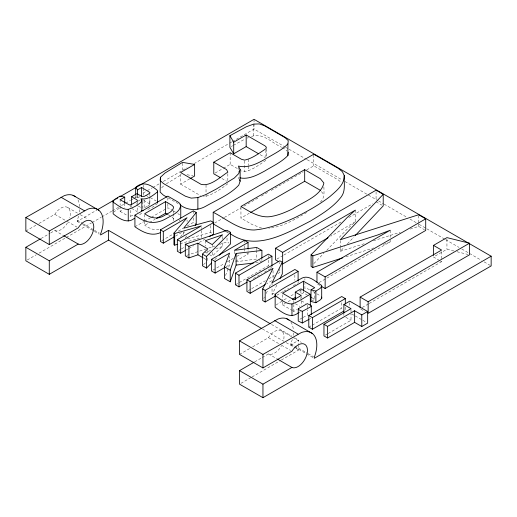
<?xml version="1.0" encoding="UTF-8"?>
<svg xmlns="http://www.w3.org/2000/svg" width="517" height="517" viewBox="0 0 517 517"><rect width="100%" height="100%" fill="white"/><g stroke="black" fill="none" stroke-linecap="round" stroke-linejoin="round"><path stroke-width="0.39" stroke-dasharray="2.58 1.94" d="M323.881 186.889C324.069 192.343 324.773 198.754 319.881 202.515M147.772 206.115L149.84 204.622L149.911 198.664M225.522 275.555L229.613 264.717L229.613 256.193M173.273 220.636L173.673 219.57L173.673 214.148M276.879 285.048L272.032 294.438L272.032 288.24M263.748 298.432L264.433 297.023M266.158 293.494L267.877 289.972M269.254 287.148L271.315 282.915M179.257 221.095L180.155 219.803M185.151 237.975L187.16 235.461M180.562 236.734L184.634 231.816M141.606 213.114L138.472 215.899M340.302 248.263L340.302 251.359L344.71 246.699M347.456 243.791L354.061 236.799M113.52 212.157L120.125 207.692M157.601 203.355L153.219 206.755L146.007 210.348M313.871 263.573L323.888 253.214M326.673 250.338L347.275 229.057L355.321 221.774L355.321 210.154M214.872 259.663L216.545 257.983M276.039 305.049L283.329 300.254M203.498 264.698L206.71 261.55M209.482 254.642L212.203 256.212L222.265 246.544L222.265 242.673M227.835 183.729C220.63 189.183 212.513 195.155 203.485 196.783M161.634 187.794L163.902 185.687M309.696 318.983L310.756 318.233M265.893 160.354C259.237 164.736 252.587 169.977 244.67 171.728L241.568 170.953M166.364 183.787L181.848 174.391M271.774 280.692L266.598 283.814M306.71 212.513C294.974 219.454 282.637 226.873 268.801 228.249M272.032 294.438L274.495 292.939M355.321 221.774L330.854 236.153M25.85 231.041L36.196 225.069M38.956 223.473L54.815 214.316A13.229 7.639 -60 0 1 66.396 206.929A13.229 7.639 -60 0 1 69.672 217.883M41.024 238.511L49.987 233.335M50.679 232.941L54.815 230.55A13.229 7.639 -60 0 0 67.746 222.439M78.571 216.125A26.483 15.29 -60 0 1 77.188 220.339L77.188 221.418L96.763 210.122M27.246 259.993L36.319 254.758M39.111 253.143L65.627 237.833M66.325 237.432L91.451 222.924M92.149 222.523L101.216 217.289M101.914 216.882L111.685 211.24M112.383 210.839L118.664 207.214M121.456 205.604L124.946 203.588M125.644 203.187L130.53 200.363M131.228 199.963L133.321 198.754M134.019 198.347L138.207 195.93M143.093 193.112L146.576 191.096M147.274 190.695L152.16 187.871M152.858 187.471L159.837 183.445M163.327 181.428L187.057 167.728M194.03 163.702L228.928 143.558M229.626 143.151L231.719 141.942M232.417 141.542L254.047 129.05L284.822 146.815M231.28 146.531L232.663 145.736M233.361 145.335L244.993 139.073M120.125 205.953L120.125 211.375L122.749 209.857M138.213 201.068L140.256 199.892M180.588 174.061L180.588 184.13L189.28 179.115M147.216 206.438L142.834 208.312L142.834 199.019M215.143 173.027L222.653 168.691M223.331 168.296L230.155 164.361L238.208 169.014M134.924 226.769L143.842 221.625M144.527 221.224L150.706 217.663M151.391 217.269L167.851 207.763L172.51 210.458M144.728 221.412L144.728 225.283L148.902 222.872M149.594 222.472L155.158 219.26M161.763 240.676L173.421 233.949M178.223 231.177L183.024 228.404M187.135 226.026L193.313 222.465L196.227 224.152M175.522 236.107L181.622 232.579M214.6 223.085L223.68 217.844M224.378 217.437L241.142 207.763M243.934 206.147L258.603 197.681M261.395 196.072L267.677 192.44M271.173 190.424L303.298 171.877M306.788 169.86L313.774 165.828L338.221 179.942L341.181 182.327M178.688 250.467L180.724 249.297M181.402 248.903L184.117 247.339M240.948 207.233L240.948 218.077L249.259 213.275M186.159 250.015L188.22 248.826M188.905 248.431L193.707 245.659M199.194 242.492L206.05 238.531M212.862 270.184L224.52 263.45M227.267 261.867L233.438 258.306M236.87 256.322L240.987 253.95M226.168 266.707L229.613 264.717M235.707 261.195L248.057 254.067L248.057 249.42M276.905 259.056L283.193 255.424M283.891 255.023L341.155 221.961M348.839 217.521L372.583 203.814M235.384 284.77L268.31 265.764L270.113 266.804M253.401 278.54L261.634 273.79M264.374 272.207L271.923 267.851L270.714 267.153M248.283 290.632L251.029 289.048M251.714 288.654L265.434 280.737M268.859 278.753L274.346 275.587M277.778 273.609L279.833 272.42L281.067 273.131M276.841 295.239L283.012 291.678M283.697 291.284L288.499 288.512M293.301 285.739L297.417 283.361M284.02 299.854L287.491 297.85M290.961 295.847L293.74 294.244M319.067 282.586L390.154 241.885L390.154 239.558M282.566 301.766L282.566 304.862L285.345 303.259M288.131 301.65L291.607 299.647M301.346 294.024L303.427 292.816L308.074 295.504M292.525 310.614L293.85 311.383L297.185 309.457M311.635 301.114L314.717 299.337L314.717 292.363M298.968 312.494L300.306 311.719M299.866 319.273L302.451 317.781M303.098 317.406L307.266 315.26L307.266 309.838M239.52 354.404L249.866 348.432M252.626 346.836L268.491 337.679A13.229 7.639 -60 0 1 280.072 330.292A13.229 7.639 -60 0 1 283.342 341.246M308.791 327.151L311.531 325.568M312.223 325.174L341.711 308.145L342.92 308.836M453.939 250.978L446.94 249.239L433.492 257.001L439.566 260.51M254.694 361.874L261.589 357.893M262.281 357.493L268.491 353.912A13.229 7.639 -60 0 0 281.422 345.802M292.247 339.488A26.483 15.29 -60 0 1 290.858 343.702L290.858 344.781L298.8 340.199L298.8 344.697M362.21 307.505L368.479 303.886M369.177 303.485L441.589 261.68L441.589 260.129M240.916 383.356L251.378 377.32M252.076 376.912L280.666 360.407M281.364 360.006L298.8 349.938L298.8 345.446M325.348 335.106L327.429 333.904M328.121 333.504L351.011 320.288L351.011 314.09M132.934 215.376L129.444 216.571M299.253 291.136L301.275 290.089M137.722 197.811L140.43 196.421M383.414 244.425L390.154 241.885M247.087 138.097L248.548 137.574M251.469 136.52C262.714 132.171 272.175 143.17 281.629 147.267M210.535 250.538L205.404 252.283L208.803 254.248M215.667 248.793L222.265 246.544M196.964 239.016L201.313 237.549L201.313 227.48M186.824 255.353L205.785 249.02M208.816 248.005L214.885 245.976M219.434 244.457L227.015 241.924L229.115 243.132M345.905 256.826L373.578 247.921M340.302 251.359L364.11 243.766M373.326 240.825L400.21 232.256M410.194 229.07L418.641 226.375L424.425 229.716M180.052 243.669L196.195 239.229M187.503 238.815L210.703 232.508L211.86 233.173M158.952 229.264C153.827 230.886 148.928 227.887 144.728 225.283M235.933 261.776L256.665 259.036L256.665 250.519M255.644 262.791L258.771 262.429M187.064 174.759L193.112 175.774M457.047 251.747L467.943 254.448M261.596 228.029L252.361 224.669L240.948 218.077M309.541 289.565L307.266 288.719L304.907 288.732L304.907 283.31M145.665 195.336L149.652 197.255M285.52 147.222L288.318 148.838M289.022 149.239L306.503 159.333M307.201 159.74L342.176 179.929M344.975 181.545L377.843 200.525M378.547 200.926L383.44 203.756M384.137 204.157L406.524 217.082M410.02 219.098L418.408 223.945M419.113 224.346L426.105 228.385M426.803 228.792L444.988 239.287M445.686 239.694L458.98 247.365M461.771 248.981L481.359 260.284M484.158 261.899L491.15 265.938M282.314 147.668L285.054 149.245L287.193 151.255M376.072 201.798L381.921 205.171M260.083 154.635L264.956 157.446M440.238 260.898L441.589 261.68M221.877 178.488L226.595 181.208M180.588 184.13L200.383 195.555M168.18 197.895L178.539 203.872M226.368 231.487L228.443 232.689M317.651 284.188L319.693 285.371M360.795 309.101L364.808 311.415M150.298 197.63L156.115 200.99M173.176 210.839L176.51 212.765M246.842 253.369L248.057 254.067M259.282 260.549L261.899 262.061M312.888 291.504L316.236 293.436M316.908 293.824L320.256 295.756M351.812 313.974L354.572 315.564M355.257 315.965L362.146 319.939M362.837 320.34L366.275 322.324M143.713 200.312L149.911 204.086M168.154 214.717L170.08 215.828M312.061 297.798L314.717 299.337M345.821 317.296L351.011 320.288M138.304 206.031L141.639 207.957M301.579 300.888L305.618 303.214M131.615 208.357L136.85 211.375L137.483 212.332L137.483 204.59M295.291 303.738L299.879 306.387M203.84 258.235L207.776 260.503L207.776 256.632M282.566 304.862L291.859 310.232M120.125 211.375L127.098 215.402M271.522 324.45L291.801 336.16M294.6 337.775L298.8 340.199M67.746 207.498L77.395 213.062M80.148 214.658L87.728 219.034M281.422 330.861L291.756 336.826M292.448 337.226L301.405 342.396M77.188 220.339L82.701 223.518M83.392 223.919L93.726 229.884M94.417 230.285L99.238 233.07M290.858 343.702L307.402 353.247M308.087 353.647L313.599 356.827M77.188 221.418L79.948 223.014M82.701 224.604L93.726 230.97M94.417 231.364L99.238 234.149M290.858 344.781L306.019 353.538M306.71 353.932L313.599 357.913M262.429 328.941L283.413 341.058M286.211 342.674L295.304 347.922M296.002 348.322L298.8 349.938M54.815 214.316L66.531 221.082M67.223 221.476L76.865 227.047M268.491 337.679L278.825 343.65M281.584 345.24L290.541 350.41M54.815 230.55L63.087 235.325M268.491 353.912L276.757 358.688M177.842 213.534L179.599 214.859M171.999 216.94L173.596 218.601L173.673 219.57M321.367 191.568L323.881 194.631M239.461 179.78L238.434 177.693L238.434 176.142M446.94 239.171L446.94 249.239M441.589 251.611L441.589 259.353M418.641 215.531L418.641 223.273M418.641 224.048L418.641 226.375M390.154 230.265L390.154 238.783M376.072 191.729L376.072 200.247M351.011 309.444L351.011 313.315M349.751 302.71L349.751 306.587M345.324 307.13L345.324 310.226M343.876 313.845L343.876 315.396M341.711 302.723L341.711 308.145M340.302 240.515L340.302 247.488M313.774 154.984L313.774 165.828M307.266 305.192L307.266 309.063M304.907 278.663L304.907 280.214M303.427 291.271L303.427 292.816M301.191 296.299L301.191 297.85M301.191 300.946L301.191 305.592M300.907 290.425L300.907 294.302M300.907 297.398L300.907 298.949M298.102 281.416L298.102 282.967M294.852 274.895L294.852 280.317M293.85 300.539L293.85 303.634M293.85 304.41L293.85 311.383M282.566 294.793L282.566 300.991M279.833 262.352L279.833 263.896M279.833 268.543L279.833 272.42M273.047 270.624L273.047 278.366M272.032 282.818L272.032 285.145M268.31 255.695L268.31 265.764M266.365 148.786L266.365 157.304M265.893 150.285L265.893 158.028M261.899 258.965L261.899 260.516M256.665 247.423L256.665 249.743M254.047 119.311L254.047 123.059M254.047 123.809L254.047 129.05M253.66 124.119L253.66 135.738M248.393 159.223L248.393 165.414M248.393 166.19L248.393 170.836M244.67 160.884L244.67 171.728M244.412 240.347L244.412 242.673M244.412 245.769L244.412 248.095M244.412 248.871L244.412 251.191M238.434 166.849L238.434 172.271M234.337 251.146L234.337 255.017M230.155 152.741L230.155 164.361M227.835 173.66L227.835 180.627M227.015 230.304L227.015 234.182M227.015 238.053L227.015 241.924M222.265 236.476L222.265 239.578M212.203 244.593L212.203 248.464M212.203 252.335L212.203 256.212M210.703 225.535L210.703 232.508M207.776 250.435L207.776 253.537M206.031 184.95L206.031 193.468M206.031 194.243L206.031 196.57M205.404 240.663L205.404 246.086M193.313 210.846L193.313 213.941M193.313 217.819L193.313 222.465M187.076 220.035L187.076 221.58M183.638 232.12L183.638 234.44M182.527 163.152L182.527 170.125M173.673 211.052L173.673 213.379M167.851 197.694L167.851 203.116M167.851 203.892L167.851 207.763M149.84 193.009L149.84 196.105M149.84 196.88L149.84 204.622M144.728 214.439L144.728 220.636M144.14 200.325L144.14 208.073M143.61 185.209L143.61 187.535M143.61 188.304L143.61 195.277M137.535 195.264L137.535 198.36M137.483 200.712L137.483 203.814M136.973 195.193L136.973 198.289M136.973 202.935L136.973 204.486M135.68 195.891L135.68 197.442M131.615 205.255L131.615 206.806M130.362 204.932L130.362 207.252M130.362 210.354L130.362 216.545M124.72 203.297L124.72 207.944M120.125 199.168L120.125 205.178M77.964 199.93A26.483 15.29 -60 0 1 79.663 206.587M79.663 209.605A26.483 15.29 -60 0 1 79.424 211.989M290.884 322.052A26.483 15.29 -60 0 1 293.339 329.949M293.333 332.967A26.483 15.29 -60 0 1 293.094 335.352"/><path stroke-width="0.78" d="M295.291 299.866L295.291 292.118L301.191 295.524L293.85 299.763L282.566 293.242L303.427 281.203L314.717 287.717L311.014 289.85L311.014 301.469L315.874 302.729L320.075 300.06L321.703 298.393L321.697 285.423C315.9 282.108 309.231 274.527 301.954 278.12C293.01 283.374 283.038 287.458 275.173 294.283L275.141 295.646C280.279 298.813 285.565 304.119 291.969 303.977C298.613 301.922 304.196 297.482 310.323 294.315L310.323 305.159M298.277 308.778L298.225 309.431L302.296 311.376L309.696 307.363L311.286 306.238L311.337 305.586L307.266 303.641L298.277 308.778L298.225 321.051L302.296 322.996L309.05 319.351M213.204 212.274L313.774 154.208L338.221 168.329L342.364 171.657L344.257 175.58C344.509 184.873 336.063 191.09 329.801 196.66C319.099 204.855 307.279 211.388 295.278 217.463C282.172 223.415 268.549 228.837 254.067 230.007C238.524 230.039 226.356 218.962 213.204 212.274L213.204 222.342M189.946 178.727L194.625 176.032L194.625 164.412L182.527 162.377L165.033 173.014L160.496 177.228L160.134 180.478L163.353 183.49L185.441 196.24L191.238 198.127L197.875 197.572L205.637 194.683L216.28 189.067L234.33 178.01L238.776 173.531L240.14 169.55L238.434 166.073C247.85 168.322 256.917 163.811 264.898 159.301C272.743 154.473 281.435 150.615 287.904 143.888L288.266 140.637L285.054 137.625L264.504 125.767L259.288 123.912L253.66 124.119L246.363 126.743L229.897 135.713L229.897 147.332L233.703 153.808L246.176 146.608L258.694 153.833M239.901 177.854C248.839 179.703 257.311 175.05 264.898 170.92C272.743 166.093 281.435 162.228 287.904 155.507L288.266 152.256M135.68 195.116L135.68 187.367C143.067 180.711 150.899 184.769 157.511 190.553L157.601 191.742C153.084 195.471 147.235 200.169 140.96 198.741L141.832 200.066L141.606 201.494C138.136 205.352 133.063 207.621 128.248 209.385C122.49 209.76 117.766 205.023 113.158 202.205L113.061 201.016L114.438 199.575L120.125 196.072L124.72 197.106L124.72 203.297M134.924 215.156L167.851 196.143L177.842 201.914L179.599 203.239L180.575 204.726C180.769 212.481 170.978 215.615 165.498 218.988C154.505 225.005 144.534 222.698 134.924 215.156L134.924 226.769C142.311 231.971 151.429 236.805 160.464 232.598M240.14 169.55L240.14 181.17L238.776 185.151C229.722 194.825 216.966 199.833 205.637 206.302C197.436 210.93 187.348 210.678 179.922 204.674M224.785 267.502L215.13 273.079L211.492 270.973L211.492 259.36L215.13 261.46L229.613 253.097L224.43 266.83L224.43 278.443L230.239 281.797L230.239 270.184L236.101 253.453L261.899 250.441L261.899 258.19M230.239 281.797L236.101 265.072L236.101 253.453M265.227 284.608L250.163 293.301L246.913 291.426L246.913 279.807L279.833 260.801L282.301 262.222L272.032 282.818L294.852 269.473L298.102 271.347L298.102 280.641M279.93 278.747L282.301 273.842L282.301 262.222M275.471 296.034L265.182 301.973L262.714 300.551L262.714 288.932L273.047 268.297L250.163 281.687L246.913 279.807M174.164 236.889L163.307 243.158L160.386 241.471L160.386 229.852L193.313 210.846L196.227 212.532L183.638 228.243L210.703 220.888L213.592 222.556L213.592 234.175L209.482 236.553M195.219 225.406L196.227 224.152L196.227 212.532M177.745 244.302L174.668 245.148L173.945 244.728L173.945 233.109L187.076 217.709L163.307 231.538L160.386 229.852M278.753 261.738L275.509 259.857L275.509 248.244L376.072 190.178L383.22 194.302L340.302 239.746L418.641 214.755L425.711 218.84L425.711 230.453L325.141 288.518L321.057 286.159M355.16 235.636L383.22 205.921L383.22 194.302M342.829 257.815L312.85 267.47L311.085 266.449L311.085 254.829L347.275 217.437L355.321 210.154L282.65 252.367L275.509 248.244M321.703 286.773L320.075 288.441L315.874 291.11L311.014 289.85M185.306 244.237L188.918 246.325L197.933 243.203L207.776 248.884L202.431 254.125L202.431 265.744L206.496 268.09L206.496 256.471L230.511 232.32L227.015 230.304L185.306 244.237L185.306 255.857L188.918 257.944L197.933 254.823L203.181 257.854M206.496 268.09L211.524 263.037M219.337 255.172L230.511 243.94L230.511 232.32M261.731 328.541L108.557 240.101L49.277 274.327L25.85 260.801L25.85 247.275L49.277 260.801L78.248 244.076A13.229 7.639 -60 0 0 91.179 235.965A13.229 7.639 -60 0 0 91.179 221.024A13.229 7.639 -60 0 0 78.248 227.842L49.277 244.567L25.85 231.041L25.85 217.515L64.244 195.678A26.483 15.29 -60 0 1 75.34 196.68M25.85 217.515L49.277 231.041L87.677 209.204A26.483 15.29 -60 0 1 100.615 233.865L100.615 234.944L108.557 230.362L270.12 323.642M25.85 247.275L40.332 238.912M97.461 209.715L114.238 200.027M115.634 199.226L117.734 198.011M119.828 196.803L254.047 119.311L491.15 256.199L491.15 265.938L262.953 397.689L239.52 384.163L239.52 370.637L254.009 362.275M124.72 197.106L120.125 199.756L129.444 204.952L131.46 204.532L136.876 201.378L137.483 200.712L136.85 199.762L131.615 196.738L131.615 204.48M137.535 194.489L137.535 189.842L141.619 187.484L149.911 192.466L149.84 193.009L147.772 194.495L144.14 196.454L141.639 196.337L136.973 193.642L131.615 196.738M194.625 164.412L180.588 172.51L201.061 184.33C210.413 186.753 220.429 176.846 227.835 172.109L226.595 169.595L213.78 162.196L213.78 173.815L220.526 177.706M233.703 153.808L233.703 142.188L246.176 134.989L264.956 145.833L266.365 147.235L265.893 148.734C259.237 153.116 252.587 158.357 244.67 160.115L241.568 159.333L230.155 152.741L213.78 162.196M165.589 201.617L144.728 213.663C150.208 218.122 157.801 219.615 163.992 215.731C167.346 213.476 173.415 211.737 173.596 206.981L171.999 205.32L165.589 201.617L165.589 213.237L156.548 218.458M185.474 250.409L180.672 253.181L177.331 251.256L177.331 239.636L201.313 225.929L174.668 233.529L173.945 233.109M304.681 169.666L240.948 206.457C250.176 212.009 260.484 218.639 271.774 216.384C279.18 215.02 286.121 212.041 292.848 208.758C302.936 201.979 320.986 196.279 323.881 183.018L320.366 178.72L304.681 169.666L304.681 181.286L250.648 212.481M177.331 239.636L180.672 241.562L213.592 222.556M211.492 259.36L244.412 240.347L248.057 242.454L248.057 248.645M248.057 242.454L234.337 250.37L256.665 247.423L261.899 250.441M247.229 282.108L238.996 286.857L235.384 284.77L235.384 273.15L268.31 254.144L271.923 256.232L271.923 266.3M235.384 273.15L238.996 275.238L271.923 256.232M328.056 237.768L282.65 263.987L282.65 252.367M262.714 288.932L265.182 290.354L298.102 271.347M316.966 282.25L316.966 272.181L390.154 230.265L377.423 235.067L312.85 255.85L311.085 254.829M295.291 292.118L300.907 288.88L310.323 294.315M316.966 272.181L325.141 276.899L425.711 218.84M292.305 299.24L295.782 297.236M239.52 370.637L262.953 384.163L291.918 367.438A13.229 7.639 -60 0 0 304.849 359.328A13.229 7.639 -60 0 0 304.849 344.387A13.229 7.639 -60 0 0 291.918 351.205L262.953 367.93L239.52 354.404L239.52 340.877L277.92 319.041A26.483 15.29 -60 0 1 289.009 320.042M343.954 311.021L312.404 329.239L308.791 327.151L308.791 315.532L341.711 296.525L345.324 298.613L345.324 304.028M433.492 255.45L433.492 245.381L446.94 237.62L469.494 243.216L469.494 254.836L368.149 313.347L368.149 301.728L469.494 243.216M308.791 315.532L312.404 317.619L345.324 298.613M343.876 304.552L349.751 301.165L367.658 311.505L367.658 323.119L361.784 326.511L354.623 322.375L327.571 337.995L323.959 335.908L323.959 324.288L351.011 308.668L343.876 304.552L343.876 313.076M360.123 307.938L360.123 297.094L441.589 250.06L433.492 245.381M239.52 340.877L262.953 354.404L301.346 332.567A26.483 15.29 -60 0 1 314.291 357.228L314.291 358.307L491.15 256.199M323.959 324.288L327.571 326.376L354.623 310.756L361.784 314.892L367.658 311.505M298.296 312.843C290.476 319.435 281.61 312.068 275.141 307.266L275.173 294.283M134.426 218.303C127.35 224.339 119.059 218.542 113.158 213.825L113.061 201.016M236.101 265.072L253.298 263.063M141.69 210.49L143.164 210.742M304.681 181.286L320.366 190.34M360.123 297.094L368.149 301.728M166.804 197.1L163.353 195.103L160.134 192.098L160.496 177.228M213.204 223.893L225.677 231.086M230.524 233.891C255.896 251.52 286.67 233.219 310.245 221.179C321.484 214.355 333.168 207.388 341.291 196.796C345.912 190.637 343.779 182.682 344.257 175.58M165.589 213.237L167.514 214.348M310.071 296.648L311.396 297.417M202.431 254.125L206.496 256.471M224.43 266.83L230.239 270.184M73.033 195.342L98.766 210.206M286.702 318.705L312.442 333.568M60.993 197.223L84.42 210.749M274.669 320.585L298.096 334.111M63.772 235.72L78.248 244.076M277.448 359.082L291.918 367.438M135.68 187.367L137.535 189.842M229.897 135.713L233.703 142.188M239.461 179.78L240.14 181.17M321.697 297.042L321.703 298.393M361.784 314.892L361.784 326.511M354.623 310.756L354.623 322.375M327.571 326.376L327.571 337.995M325.141 276.899L325.141 288.518M315.874 291.11L315.874 302.729M312.85 255.85L312.85 267.47M312.404 317.619L312.404 329.239M311.286 306.238L311.286 314.756M303.427 281.203L303.427 290.496M302.296 311.376L302.296 322.996M291.969 303.977L291.969 315.596M287.904 143.888L287.904 155.507M265.182 290.354L265.182 301.973M262.953 354.404L262.953 367.93M262.953 384.163L262.953 397.689M250.163 281.687L250.163 293.301M246.176 134.989L246.176 146.608M238.996 275.238L238.996 286.857M215.13 261.46L215.13 273.079M197.933 243.203L197.933 254.823M197.875 197.572L197.875 209.185M188.918 246.325L188.918 257.944M180.756 206.373L180.756 217.993M180.672 241.562L180.672 253.181M174.668 233.529L174.668 245.148M163.307 231.538L163.307 243.158M157.601 191.742L157.601 202.586M141.832 200.066L141.832 210.904M141.619 187.484L141.619 196.777M128.248 209.385L128.248 220.998M108.557 230.362L108.557 240.101M49.277 231.041L49.277 244.567M49.277 260.801L49.277 274.327M222.265 234.925L212.203 244.593L205.404 240.663L222.265 234.925"/></g></svg>
